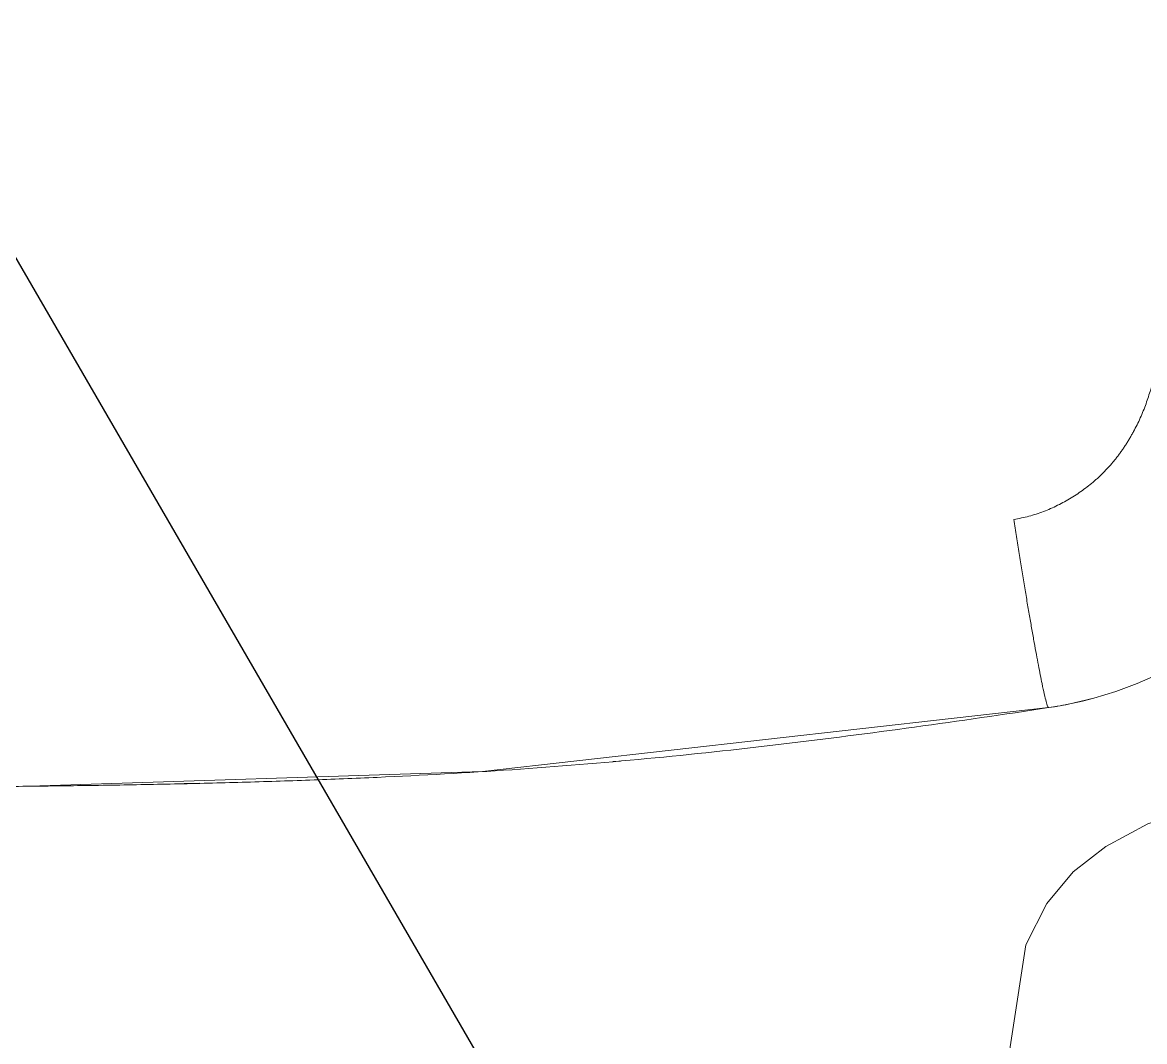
# Model space of a CAD drawing. Header units: millimetres. Extents: x 1680 to 166026, y 35966 to 91121.
# Drawn here: x 69756.6 to 69956.6, y 56640.9 to 56822.6 of the extents above; entities that cross this region are included whole.
import ezdxf

# ---------------------------------------------------------------- set-up
doc = ezdxf.new("R2010")
doc.units = ezdxf.units.MM
doc.linetypes.add('IMPORT-ACAD_ISO03W100', pattern=[762, 304.8, -457.2])
doc.layers.add('A-GENM', color=13, linetype='Continuous', lineweight=18)
doc.layers.add('G-IMPT', color=8, linetype='Continuous', lineweight=18)

# ---------------------------------------------------------------- blocks, each defined once
blk = doc.blocks.new('Furniture_Sofas-Armchairs_Fritz-Hansen_Alphabet-SofaT-Series-PL300-3 - Default-332488-mebel yerləşmə planı')
at = {"layer": 'A-GENM', "color": 253, "linetype": 'IMPORT-ACAD_ISO03W100'}
for points, knots in [([(-1227.99, -209.58), (-1229.61, -198.75), (-1239.15, -175.3), (-1259.42, -159.56), (-1272.2, -154.69)], [0, 0, 0, 0, 0.444444, 1, 1, 1, 1]), ([(-1282.19, -192.23), (-1283.85, -191.66), (-1287.16, -190.58), (-1292.02, -189.15), (-1296.02, -188.11), (-1299.17, -187.37), (-1301.53, -186.86), (-1303.76, -186.41), (-1306.46, -185.91), (-1309.63, -185.38), (-1313.77, -184.84), (-1318.17, -184.38), (-1322.52, -184.02), (-1327.22, -183.69), (-1333.73, -183.35), (-1340.83, -183.12), (-1346.73, -183), (-1351.18, -182.94), (-1355.81, -182.89), (-1362.38, -182.86), (-1371.02, -182.85), (-1379.64, -182.87), (-1386.21, -182.92), (-1390.83, -182.99), (-1395.28, -183.09), (-1401.18, -183.27), (-1408.31, -183.6), (-1416.14, -184.13), (-1423.04, -184.76), (-1428.36, -185.37), (-1432.49, -185.94), (-1435.64, -186.46), (-1438.3, -186.96), (-1440.51, -187.39), (-1442.85, -187.88), (-1445.95, -188.59), (-1449.9, -189.58), (-1454.71, -190.94), (-1457.97, -191.95), (-1459.61, -192.49)], [0, 0, 0, 0, 0.035714, 0.071429, 0.107143, 0.125, 0.142857, 0.160714, 0.178571, 0.214286, 0.25, 0.285714, 0.303571, 0.321429, 0.357143, 0.392857, 0.410714, 0.428571, 0.446429, 0.464286, 0.5, 0.535714, 0.553571, 0.571429, 0.589286, 0.607143, 0.642857, 0.678571, 0.714286, 0.75, 0.785714, 0.821429, 0.839286, 0.857143, 0.875, 0.892857, 0.928571, 0.964286, 1, 1, 1, 1]), ([(-1261.56, -215.81), (-1261.85, -213.97), (-1262.78, -210.44), (-1265.28, -205.49), (-1267.97, -201.78), (-1270.53, -199.17), (-1272.6, -197.39), (-1274.83, -195.82), (-1277.98, -193.97), (-1280.46, -192.84), (-1282.19, -192.23)], [0, 0, 0, 0, 0.166667, 0.333333, 0.5, 0.583333, 0.666667, 0.75, 0.833333, 1, 1, 1, 1]), ([(-1261.56, -215.81), (-1259.49, -215.49), (-1255.43, -214.85), (-1249.63, -213.9), (-1244.27, -212.99), (-1237.89, -211.87), (-1230.51, -210.45), (-1227.97, -209.77), (-1227.99, -209.59)], [0, 0, 0, 0, 0.1111111, 0.2222222, 0.3333333, 0.4444444, 0.6666667, 0.9966512, 0.9966512, 0.9966512, 0.9966512]), ([(-1227.99, -209.58), (-1226.78, -217.58), (-1224.46, -233.49), (-1221.38, -257.27), (-1218.8, -281.18), (-1216.82, -305.26), (-1215.71, -325.28), (-1215.06, -341.29), (-1214.67, -353.35), (-1214.37, -365.42), (-1214.15, -377.44), (-1213.99, -389.46), (-1213.88, -401.52), (-1213.81, -413.59), (-1213.78, -425.61), (-1213.76, -437.63), (-1213.76, -445.68), (-1213.76, -449.71)], [0, 0, 0, 0, 0.05, 0.1, 0.15, 0.2, 0.25, 0.275, 0.3, 0.325, 0.35, 0.375, 0.4, 0.425, 0.45, 0.475, 0.5, 0.5, 0.5, 0.5]), ([(-1207.09, -700.26), (-1210.74, -692.87), (-1215.84, -681.68), (-1221.85, -666.5), (-1225.94, -654.95), (-1229.68, -643.32), (-1233.08, -631.59), (-1236.01, -619.69), (-1238.43, -607.55), (-1240.38, -595.35), (-1242, -583.23), (-1243.32, -571.09), (-1244.38, -558.81), (-1245.18, -546.48), (-1245.75, -534.22), (-1246.16, -521.97), (-1246.47, -509.66), (-1246.68, -497.35), (-1246.77, -485.1), (-1246.8, -472.86), (-1246.84, -456.47), (-1246.83, -435.96), (-1246.87, -411.36), (-1247.05, -386.8), (-1247.5, -362.3), (-1248.28, -337.68), (-1249.59, -313.22), (-1251.62, -288.72), (-1254.29, -264.36), (-1257.65, -240.23), (-1260.21, -223.99), (-1261.56, -215.81)], [0, 0, 0, 0, 0.05, 0.075, 0.1, 0.125, 0.15, 0.175, 0.2, 0.225, 0.25, 0.275, 0.3, 0.325, 0.35, 0.375, 0.4, 0.425, 0.45, 0.475, 0.5, 0.55, 0.6, 0.65, 0.7, 0.75, 0.8, 0.85, 0.9, 0.95, 1, 1, 1, 1])]:
    blk.add_open_spline(points, degree=3, knots=knots, dxfattribs=at)
for points in [[(-1227.99, -209.58), (-1228.4, -206.88), (-1228.97, -204.19), (-1229.69, -201.55)], [(-1227.99, -209.59), (-1227.99, -209.59), (-1227.99, -209.59), (-1227.99, -209.58)]]:
    blk.add_open_spline(points, degree=3, dxfattribs=at)
at = {"layer": 'G-IMPT'}
for p, q in [((-1227.99, -209.59), (-1228.22, -208.19)), ((-1227.99, -209.59), (-1228.22, -208.19)), ((-1218.46, -285.89), (-1218.39, -287.25))]:
    blk.add_line(p, q, dxfattribs=at)
at = {"layer": 'G-IMPT', "flags": 128}
for points in [[(-1105.29, -210.2), (-1118.03, -213.41), (-1122.81, -215.14), (-1130.03, -217.22), (-1135.66, -218.26), (-1141.15, -218.79), (-1146.86, -218.91), (-1153.21, -218.63), (-1185.69, -213.67), (-1193.09, -209.94), (-1198.73, -205.23), (-1203.26, -199.42), (-1207.29, -191.88), (-1213.92, -171.35), (-1218.43, -143.98), (-1218.48, -143.49)], [(-1227.99, -209.59), (-1216.58, -310.54), (-1213.97, -391.24), (-1213.75, -468.25)], [(-1214.5, -360.97), (-1214.46, -361.81), (-1214.44, -363.67)]]:
    blk.add_lwpolyline(points, dxfattribs=at)

msp = doc.modelspace()

# ---------------------------------------------------------------- linework, layer by layer
at = {"ltscale": 20}
msp.add_line((58206.66, 76694.97), (81825.77, 35966.45), dxfattribs=at)

# ---------------------------------------------------------------- block references
at = {"layer": 'A-GENM', "color": 253, "linetype": 'IMPORT-ACAD_ISO03W100', "rotation": 270.0000000000002}
msp.add_blockref('Furniture_Sofas-Armchairs_Fritz-Hansen_Alphabet-SofaT-Series-PL300-3 - Default-332488-mebel yerləşmə planı', (70149.09, 55472.4), dxfattribs=at)

doc.saveas('drawing.dxf')
